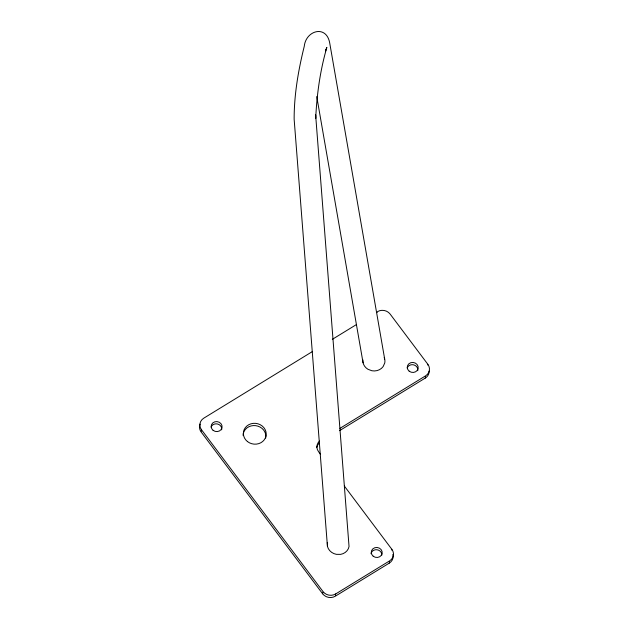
<?xml version="1.0" encoding="UTF-8"?>
<svg xmlns="http://www.w3.org/2000/svg" width="629" height="629" viewBox="0 0 629 629"><rect width="100%" height="100%" fill="white"/><g stroke="black" fill="none" stroke-linecap="round" stroke-linejoin="round"><path stroke-width="0.94" d="M201.272 431.25L201.5 429.749A9.152 8.326 8.7 0 1 203.757 418.191L312.291 351.627M392.905 554.448A9.152 8.326 8.7 0 1 389.257 563.128L335.359 596.174A9.152 8.326 8.7 0 1 322.638 593.792L322.866 592.29M377.306 312.44L377.416 311.693A9.152 8.326 8.7 0 1 390.137 314.075L427.838 364.285L427.728 365.032M335.477 595.427L335.705 593.925L389.603 560.871A9.152 8.326 8.7 0 0 391.851 549.306L344.346 486.044M389.257 563.128L389.485 561.626M391.733 550.061L391.851 549.306M339.581 430.637L425.243 378.1L425.479 376.598M326.404 48.881L325.429 50.941L326.844 47.434C320.13 70.472 316.812 94.531 315.703 118.472L315.632 114.887L349.04 546.515A10.905 9.922 8.7 0 1 340.635 554.369L336.35 554.338A11.173 10.166 8.7 0 1 327.442 546.381L294.144 119.227C294.097 94.625 298.366 70.086 304.271 46.271C305.859 30.467 326.207 24.555 329.659 42.701L384.681 359.057M332.332 339.338L356.549 324.493M339.919 428.38L425.589 375.851A9.152 8.326 8.7 0 0 427.838 364.285M320.303 454.02L318.541 451.677A9.152 8.326 8.7 0 1 319.516 441.063M201.5 429.749L322.984 591.543A9.152 8.326 8.7 0 0 335.705 593.925M322.638 593.792L201.162 432.005A9.152 8.326 8.7 0 1 200.164 424.088M316.757 96.591L363.075 362.815M327.308 542.442L327.442 546.381M243.03 435.307A11.44 10.41 8.7 0 1 255.649 425.652A11.44 10.41 8.7 0 1 265.69 438.099M407.16 368.036A5.488 5.001 8.7 0 1 413.693 364.867A5.488 5.001 8.7 0 1 417.774 370.709M211.061 427.177A5.488 5.001 8.7 0 1 217.595 424.017A5.488 5.001 8.7 0 1 221.675 429.851M370.992 553.709A5.488 5.001 8.7 0 1 376.975 549.754A5.488 5.001 8.7 0 1 381.866 555.061M429.143 371.102A9.152 8.326 8.7 0 1 425.243 378.1M316.686 447.651A9.152 8.326 8.7 0 1 319.17 443.319M384.193 357.539A10.905 9.922 8.7 0 1 384.744 362.972L383.14 366.581A11.173 10.166 8.7 0 1 371.873 370.756L367.879 369.239A10.905 9.922 8.7 0 1 362.87 359.859M247.441 441.542A11.44 10.41 8.7 0 0 266.036 435.85A11.44 10.41 8.7 0 0 250.885 423.836A11.44 10.41 8.7 0 0 247.441 441.542M409.196 371.189A5.488 5.001 8.7 0 0 418.12 368.46A5.488 5.001 8.7 0 0 410.847 362.689A5.488 5.001 8.7 0 0 409.196 371.189M213.097 430.33A5.488 5.001 8.7 0 0 222.021 427.602A5.488 5.001 8.7 0 0 214.748 421.839A5.488 5.001 8.7 0 0 213.097 430.33M373.209 556.217A5.488 5.001 8.7 0 0 382.125 553.481A5.488 5.001 8.7 0 0 374.86 547.717A5.488 5.001 8.7 0 0 373.209 556.217"/></g></svg>
